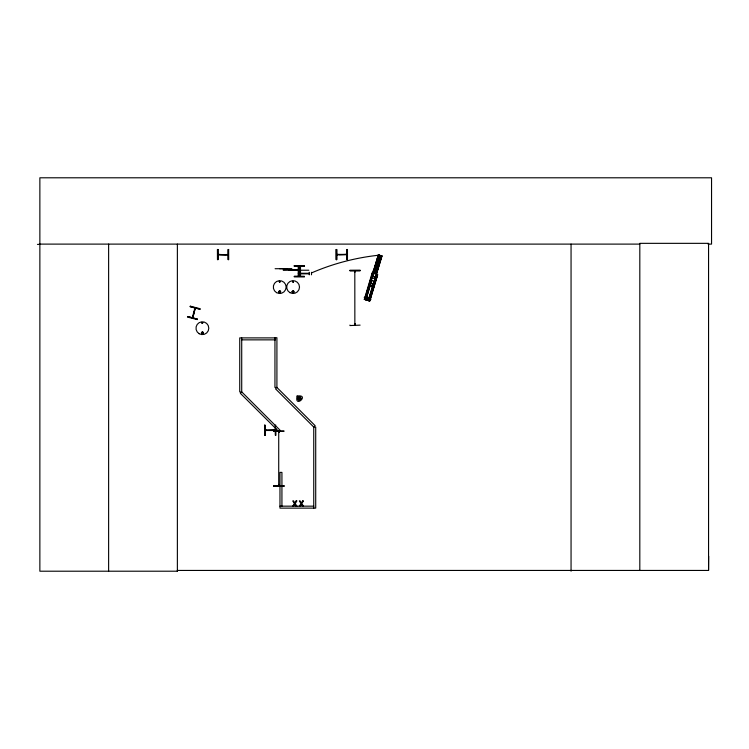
<?xml version="1.0" encoding="UTF-8"?>
<svg xmlns="http://www.w3.org/2000/svg" width="749" height="749" viewBox="0 0 749 749"><rect width="100%" height="100%" fill="white"/><g stroke="black" fill="none" stroke-linecap="round" stroke-linejoin="round"><path stroke-width="1.12" d="M367.375 299.918L366.813 299.712L367.487 299.956L367.066 298.87L367.778 298.842L367.066 298.579M375.146 272.758L374.715 272.627M708.048 244.108L711.55 244.108L711.55 177.794L39.866 177.794L39.866 571.206L177.476 571.206L177.382 570.438L708.563 570.438L708.666 556.217M192.362 317.548L194.918 307.961M192.353 317.763L192.98 316.761L192.755 317.838M192.839 317.716L195.227 308.148C193.691 308.185 195.629 310.386 195.255 308.045M367.703 298.814L367.188 298.692M374.781 272.627L375.343 271.887M375.418 272.065L374.931 271.896L375.455 272.018M194.581 308.822L195.077 308.944M279.134 431.508C279.396 434.261 277.411 430.525 279.995 430.151L241.777 391.933L240.382 393.328L278.722 431.48M278.665 484.828C278.946 487.964 278.581 481.869 279.077 485.736M354.754 270.969L354.867 271.784L355.269 270.969M354.867 325.019L355.204 323.896L355.213 325.019M202.08 322.931L202.661 322.782L202.155 323.072M201.706 332.931C203.522 330.646 202.707 335.402 201.809 332.771M279.19 281.68C280.388 283.553 280.089 280.426 279.368 281.474M279.414 281.83L280.023 281.746L279.461 281.98M279.059 291.642C281.165 294.132 279.255 289.17 279.424 292.344M292.559 281.68C293.758 283.553 293.458 280.426 292.737 281.474M298.954 400.135L301.042 398.674L299.581 396.586L297.493 398.047L298.954 400.135L299.319 398.075L299.216 398.646M299.319 398.075L299.581 396.586M354.811 270.969L354.857 324.916L354.857 323.896L355.316 324.102M355.269 271.672L354.764 271.672M355.269 324.804L355.204 323.999M187.625 316.527L187.484 317.07L197.296 319.589L197.427 319.093L187.625 316.527L197.408 319.158M364.323 299.366L372.122 273.048M364.632 299.46L372.468 273.151M364.95 299.553L372.74 273.235M376.784 273.469L373.039 272.364L378.301 254.829L381.784 255.877L376.494 273.385M364.969 299.553L372.525 274.359M373.114 272.393L378.376 254.857M365.83 297.428L372.73 274.424M373.32 272.449L378.554 254.903M365.924 297.456L369.547 285.406M370.203 283.216L371.186 279.929M371.841 277.739L372.496 275.548M373.545 272.514L378.788 254.978M365.531 299.722L373.414 273.432M373.685 272.561L378.928 255.016M366.233 297.55L369.847 285.5M370.512 283.309L371.495 280.023M372.15 277.832L372.805 275.641M373.751 272.58L379.013 255.044M365.793 299.806L371.71 280.089M372.365 277.898L373.021 275.707M373.92 272.627L379.153 255.081M365.915 299.843L371.804 280.117M372.487 277.935L373.124 275.735M374.425 271.587L379.359 255.147A243.125 235.86 56.2 0 0 311.5 272.926M374.509 271.606L379.425 255.166M366.28 299.928L367.759 300.368M374.416 272.767L375.408 273.057M375.979 272.037L380.249 257.787L376.054 272.056M375.895 273.207L381.194 255.681M376.401 272.168L381.335 255.727M376.485 272.187L381.4 255.746M368.798 298.289L372.506 286.277M373.171 284.086L374.06 280.763M374.715 278.572L375.464 276.418M376.288 273.329L381.616 255.812M368.499 300.592L376.382 274.303M376.56 273.404L381.821 255.868M368.545 300.602L374.463 280.884M375.118 278.694L375.773 276.503M376.71 273.451L382.046 255.943L380.904 255.596M368.761 300.667L374.678 280.95M375.333 278.759L376.653 274.377M368.854 300.695L376.766 274.415M369.088 300.77L376.953 274.471M369.182 300.798L377.065 274.508M369.397 300.855L377.327 274.583M369.491 300.892L377.374 274.602M369.706 300.948L377.59 274.668M192.802 317.66L195.283 308.054M265.165 430.104L266.185 430.104M217.978 254.398L227.902 254.81M226.984 254.398L227.2 254.857M336.778 254.398L336.807 254.81M345.785 254.398L345.738 254.866M201.996 322.538C201.724 324.869 204 321.724 201.958 322.679M293.318 282.045L292.831 281.671L293.327 281.961M292.672 291.398C293.964 294.291 292.793 289.226 292.943 292.41M266.232 430.525L265.268 430.544L265.371 430.048M274.274 430.048L275.295 430.038M336.984 254.81L346.909 254.398M298.111 399.741L299.085 398.58M299.45 398.14L300.424 396.979M298.935 270.885L299.787 270.885L299.712 271.765M297.568 398.974L298.991 398.459M299.534 398.262L300.958 397.747M274.377 429.992L274.387 430.506M218.895 254.81L218.895 254.295L219.204 254.754M337.687 254.857L337.902 254.398M349.97 270.651L360.1 270.661L360.1 270.164L349.97 270.23L349.97 270.792L360.1 270.726M360.11 325.132L349.97 325.562L349.97 325.047M264.566 425.217L265.127 425.217L265.174 435.347L264.631 435.356L264.566 425.217L264.678 435.356M275.829 425.151L275.267 425.151L275.398 435.281L275.894 435.281L275.847 428.522M265.268 430.104L275.192 430.038L265.38 430.506M273.834 431.003L283.965 430.89L283.965 431.452L273.834 431.377M273.834 485.773L283.965 485.708L283.974 486.27L273.834 486.335L273.834 485.773L283.965 485.783M273.834 486.288L283.974 486.223M37.45 244.389L39.866 244.38M39.866 244.108L639.815 244.108M217.978 249.511L217.416 249.511L217.463 259.641L217.978 259.641L217.959 249.511M336.207 249.511L336.778 249.511L336.778 259.641L336.207 259.641L336.207 249.511L336.254 259.641M346.909 249.511L347.47 249.511L347.47 259.641L346.909 259.641L346.974 249.511L347.049 259.641M336.881 254.398L346.806 254.398M220.225 254.716L226.039 254.716M339.016 254.716L344.84 254.716M218.09 254.754L228.117 254.866M294.291 265.726L304.431 265.68L304.431 266.241L294.291 266.213L294.291 265.68M294.291 266.101L304.431 266.101M287.457 268.573L279.592 268.722M298.682 269.443L299.666 269.5L283.056 269.902L299.666 269.902M289.002 270.23L308.841 270.23M298.795 270.745L299.928 270.745M298.795 271.166L299.928 271.166M298.795 271.447L299.928 271.447M298.795 271.868L299.928 271.868M309.243 273.273L300.798 273.273L300.798 273.844L309.243 273.844M300.798 273.422L298.299 273.422L300.798 273.703M294.291 276.372L304.431 276.4L304.431 276.933L294.291 276.887L294.291 276.372L304.431 276.447M241.712 339.859L275.492 339.859L275.492 337.893L239.736 337.893L239.736 391.933L241.712 391.933L241.712 337.893M279.967 506.165L313.747 506.165M297.493 398.047L298.982 398.309M299.553 398.412L301.042 398.674M190.218 306.584L200.02 309.15M378.02 256.682L381.25 257.656M377.665 257.871L380.895 258.845M377.131 259.65L380.361 260.624M376.644 261.232L379.883 262.206M376.11 263.011L379.35 263.985M373.826 270.642L377.065 271.615M373.142 270.988L377.459 272.28M373.096 271.119L377.412 272.411M372.094 273.039L377.711 274.696L369.828 300.986L364.211 299.328M371.673 275.819L376.522 277.28M371.139 277.598L375.989 279.059M370.334 280.266L375.193 281.727M369.622 282.635L374.472 284.096M368.817 285.303L373.676 286.764M365.39 296.754L370.249 298.205M364.36 297.259L370.83 299.197M364.295 297.465L370.764 299.403M274.2 430.45L275.304 430.535L265.165 430.46M297.887 397.204L299.048 398.178M299.488 398.543L300.649 399.517M298.645 396.67L299.169 398.094M299.366 398.627L299.881 400.05M355.213 270.866L355.223 271.775M279.077 431.583L279.087 432.501M278.731 432.501L278.722 431.593L278.722 485.633L278.722 484.725M275.426 428.531L275.473 435.281M273.834 430.947L273.834 431.518M264.987 425.217L265.127 435.347M708.563 570.438L708.563 243.341L639.815 243.341L639.815 570.438M571.056 244.108L571.056 571.206M347.424 249.511L347.424 259.641M336.629 249.511L336.629 259.641M313.747 508.131L313.747 427.061L275.529 388.843L276.915 387.448L276.915 337.724L274.949 337.724L274.949 387.448L276.915 387.448L315.132 425.666L313.747 427.061L315.713 427.061L315.713 508.131L279.967 508.131L279.967 472.385L281.933 472.385L281.933 506.165M311.5 272.29L311.5 274.827M309.243 272.29L309.243 274.827M300.489 266.241L300.489 276.372M300.443 266.241L300.443 276.372M300.068 266.241L300.068 276.372M299.993 266.241L299.928 276.372M299.666 269.443L299.666 269.986M298.795 266.241L298.795 276.372L298.654 266.241M298.233 266.241L298.233 276.372M291.829 268.61L275.098 268.722M228.258 249.511L228.258 259.641M217.837 249.511L217.912 259.641M177.373 244.108L177.373 571.206M108.624 244.108L108.624 571.206M201.509 332.696C202.623 336.179 204.215 330.234 201.509 332.696M278.843 291.586C279.957 295.069 281.558 289.123 278.843 291.586M292.213 291.586C293.336 295.069 294.928 289.123 292.213 291.586M377.281 262.393C378.114 265.286 379.574 260.437 377.281 262.393M190.33 306.182L190.18 306.725L199.992 309.281L200.133 308.738L190.33 306.182M296.145 500.903L294.853 503.01L293.571 500.903L292.756 500.903L294.404 503.581L292.709 506.258L293.477 506.258L294.806 504.114L296.108 506.258L296.922 506.258L295.246 503.543L296.922 500.903L296.145 500.903M302.727 500.903L301.426 503.01L300.143 500.903L299.328 500.903L300.986 503.581L299.282 506.258L300.049 506.258L301.379 504.114L302.68 506.258L303.504 506.258L301.819 503.543L303.495 500.903L302.727 500.903M297.1 396.024C294.207 409.085 310.386 394.133 297.1 396.024M228.679 249.511L228.117 249.511L228.136 259.641L228.679 259.641L228.632 249.511M289.891 292.634A6.413 6.413 0 0 0 299.506 287.082A6.413 6.413 0 0 0 289.891 281.53A6.413 6.413 0 0 0 289.891 292.634M292.4 292.513A0.983 0.983 0 0 0 294.048 292.073A0.983 0.983 0 0 0 292.84 290.874A0.983 0.983 0 0 0 292.4 292.513M276.521 292.634A6.413 6.413 0 0 0 286.137 287.082A6.413 6.413 0 0 0 276.521 281.53A6.413 6.413 0 0 0 276.521 292.634M279.237 292.672A0.983 0.983 0 0 0 280.706 291.82A0.983 0.983 0 0 0 279.237 290.977A0.983 0.983 0 0 0 279.237 292.672M199.187 333.745A6.413 6.413 0 0 0 208.802 328.193A6.413 6.413 0 0 0 199.187 322.641A6.413 6.413 0 0 0 199.187 333.745M201.696 333.623A0.983 0.983 0 0 0 203.335 333.183A0.983 0.983 0 0 0 202.136 331.985A0.983 0.983 0 0 0 201.696 333.623M371.055 285.659A1.123 1.123 0 0 0 372.768 284.732A1.123 1.123 0 0 0 371.111 283.702A1.123 1.123 0 0 0 371.055 285.659"/></g></svg>
